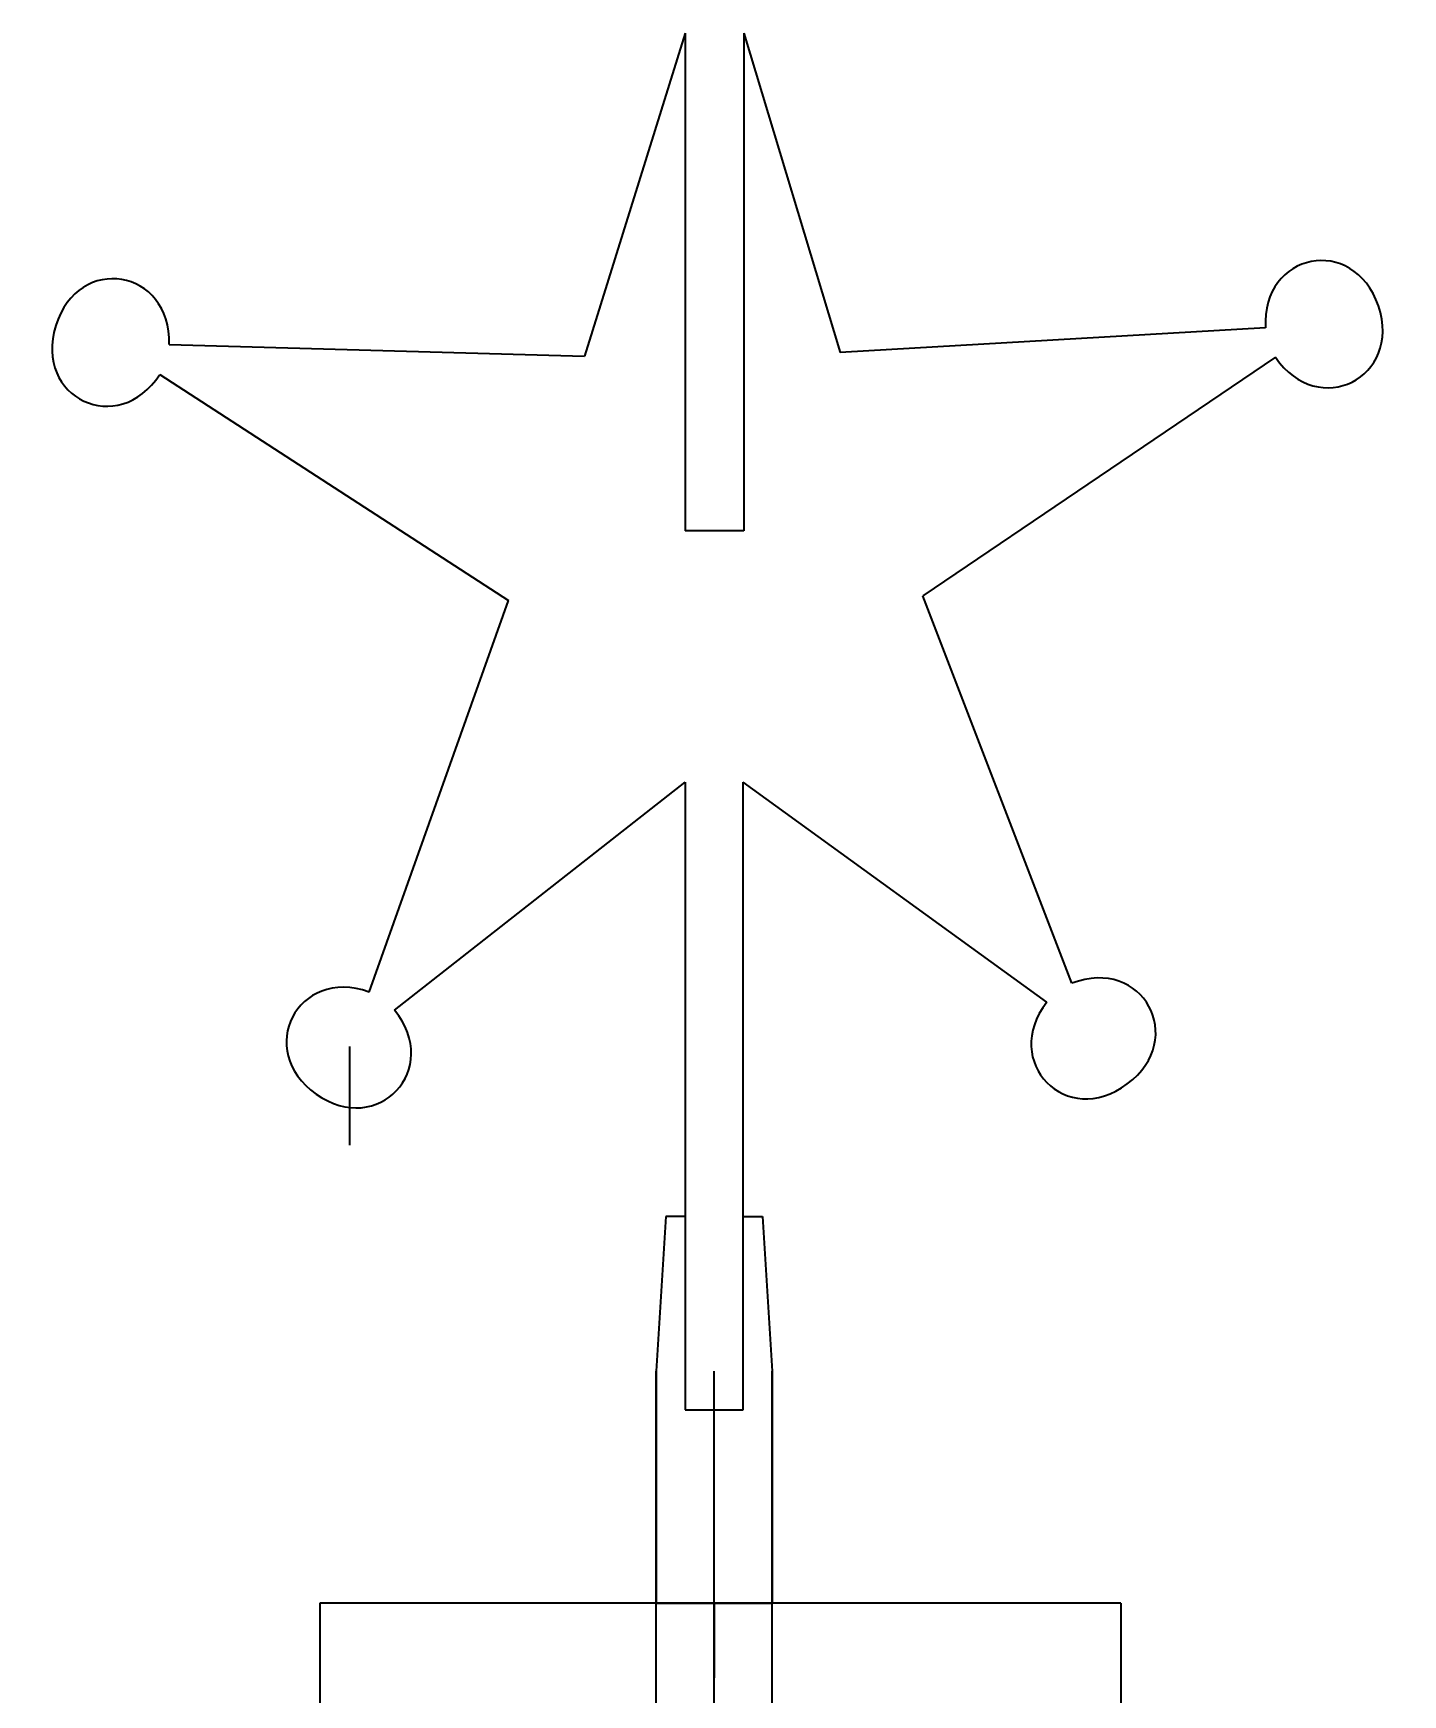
# Model space of a CAD drawing. Header units: centimetres. Extents: x -208 to 206, y -104 to 104.
# Drawn here: x -123.47 to -113.98, y 8.51 to 20.03 of the extents above; entities that cross this region are included whole.
import ezdxf

# ---------------------------------------------------------------- set-up
doc = ezdxf.new("R2010")
doc.units = ezdxf.units.CM
doc.header["$MEASUREMENT"] = 0
doc.layers.add('#Layer 1', color=7, linetype='Continuous')

msp = doc.modelspace()

# ---------------------------------------------------------------- linework, layer by layer
at = {"layer": '#Layer 1', "color": 3, "lineweight": 35}
for points in [[(-118.95343, 20.02612), (-118.95343, 20.02612), (-119.64985, 17.78746), (-119.64985, 17.78746)], [(-118.95343, 20.02612), (-118.95343, 20.02612), (-118.95343, 16.57876), (-118.95343, 16.57876)], [(-118.54754, 20.02612), (-118.54754, 20.02612), (-118.54754, 16.57876), (-118.54754, 16.57876)], [(-118.54754, 20.02612), (-118.54754, 20.02612), (-117.87868, 17.81344), (-117.87868, 17.81344)], [(-114.93196, 17.98391), (-114.93196, 17.98391), (-117.87868, 17.81344), (-117.87868, 17.81344)], [(-122.52892, 17.869), (-122.52892, 17.869), (-119.64985, 17.78746), (-119.64985, 17.78746)], [(-114.86364, 17.78186), (-114.86364, 17.78186), (-117.30726, 16.12672), (-117.30726, 16.12672)], [(-122.59343, 17.6618), (-122.59343, 17.6618), (-120.1767, 16.09492), (-120.1767, 16.09492)], [(-118.54754, 16.57876), (-118.54754, 16.57876), (-118.95343, 16.57876), (-118.95343, 16.57876)], [(-116.27439, 13.44253), (-116.27439, 13.44253), (-117.30726, 16.12672), (-117.30726, 16.12672)], [(-121.1437, 13.38205), (-121.1437, 13.38205), (-120.1767, 16.09492), (-120.1767, 16.09492)], [(-120.96652, 13.25661), (-120.96652, 13.25661), (-118.95343, 14.83559), (-118.95343, 14.83559)], [(-118.95343, 14.83559), (-118.95343, 14.83559), (-118.95343, 10.48663), (-118.95343, 10.48663)], [(-118.55135, 10.48663), (-118.55135, 10.48663), (-118.55135, 14.83559), (-118.55135, 14.83559)], [(-116.44844, 13.31261), (-116.44844, 13.31261), (-118.55135, 14.83559), (-118.55135, 14.83559)], [(-121.27878, 13.00349), (-121.27878, 13.00349), (-121.27878, 12.32007), (-121.27878, 12.32007)], [(-118.95343, 10.48663), (-118.95343, 10.48663), (-118.55135, 10.48663), (-118.55135, 10.48663)], [(-121.48575, 9.14711), (-121.48575, 9.14711), (-121.48575, 7.94132), (-121.48575, 7.94132)], [(-115.93436, 9.14711), (-115.93436, 9.14711), (-115.93436, 7.94132), (-115.93436, 7.94132)]]:
    msp.add_open_spline(points, degree=3, dxfattribs=at)
for points in [[(-114.86364, 17.78186), (-114.56841, 17.34618), (-113.9813, 17.63783), (-114.1502, 18.13623), (-114.1502, 18.13623), (-114.31887, 18.63463), (-114.96242, 18.50941), (-114.93196, 17.98391)], [(-122.52892, 17.869), (-122.51391, 18.39472), (-123.15814, 18.50202), (-123.31426, 17.99981), (-123.31426, 17.99981), (-123.47062, 17.4976), (-122.87948, 17.22052), (-122.59343, 17.6618)], [(-116.44844, 13.31261), (-116.76943, 12.8962), (-116.31135, 12.43072), (-115.88978, 12.74522), (-115.88978, 12.74522), (-115.46822, 13.05949), (-115.78361, 13.63136), (-116.27439, 13.44253)], [(-121.1437, 13.38205), (-121.63919, 13.55856), (-121.94025, 12.9793), (-121.51084, 12.67533), (-121.51084, 12.67533), (-121.08166, 12.37159), (-120.63545, 12.84804), (-120.96652, 13.25661)]]:
    msp.add_open_spline(points, degree=3, knots=[0, 0, 0, 0, 0.33333333, 0.33333333, 0.33333333, 0.33333333, 1, 1, 1, 1], dxfattribs=at)
at = {"layer": '#Layer 1', "color": 2, "lineweight": 35}
for points in [[(-119.08738, 11.82637), (-119.08738, 11.82637), (-119.15436, 10.75476), (-119.15436, 10.75476)], [(-118.95343, 11.82637), (-118.95343, 11.82637), (-119.08738, 11.82637), (-119.08738, 11.82637)], [(-118.95343, 11.82637), (-118.95343, 11.82637), (-118.95343, 10.48663), (-118.95343, 10.48663)], [(-118.55135, 11.82637), (-118.55135, 11.82637), (-118.4174, 11.82637), (-118.4174, 11.82637)], [(-118.55135, 10.48663), (-118.55135, 10.48663), (-118.55135, 11.82637), (-118.55135, 11.82637)], [(-118.4174, 11.82637), (-118.4174, 11.82637), (-118.35042, 10.75476), (-118.35042, 10.75476)], [(-119.15436, -0.63206), (-119.15436, -0.63206), (-119.15436, 10.75476), (-119.15436, 10.75476)], [(-118.35042, -0.63206), (-118.35042, -0.63206), (-118.35042, 10.75476), (-118.35042, 10.75476)], [(-118.95343, 10.48663), (-118.95343, 10.48663), (-118.55135, 10.48663), (-118.55135, 10.48663)]]:
    msp.add_open_spline(points, degree=3, dxfattribs=at)
at = {"layer": '#Layer 1', "color": 1, "lineweight": 35}
for points in [[(-119.15436, 10.75476), (-119.15436, 10.75476), (-119.15436, 9.14711), (-119.15436, 9.14711)], [(-118.7525, -23.00428), (-118.7525, -23.00428), (-118.7525, 10.75476), (-118.7525, 10.75476)], [(-118.35042, 10.75476), (-118.35042, 10.75476), (-118.35042, 9.14711), (-118.35042, 9.14711)], [(-115.93436, 9.14711), (-115.93436, 9.14711), (-121.48575, 9.14711), (-121.48575, 9.14711)], [(-119.15436, 9.14711), (-119.15436, 9.14711), (-118.35042, 9.14711), (-118.35042, 9.14711)], [(-118.7525, 9.14711), (-118.7525, 9.14711), (-118.7525, 8.62922), (-118.7525, 8.62922)]]:
    msp.add_open_spline(points, degree=3, dxfattribs=at)

doc.saveas('drawing.dxf')
